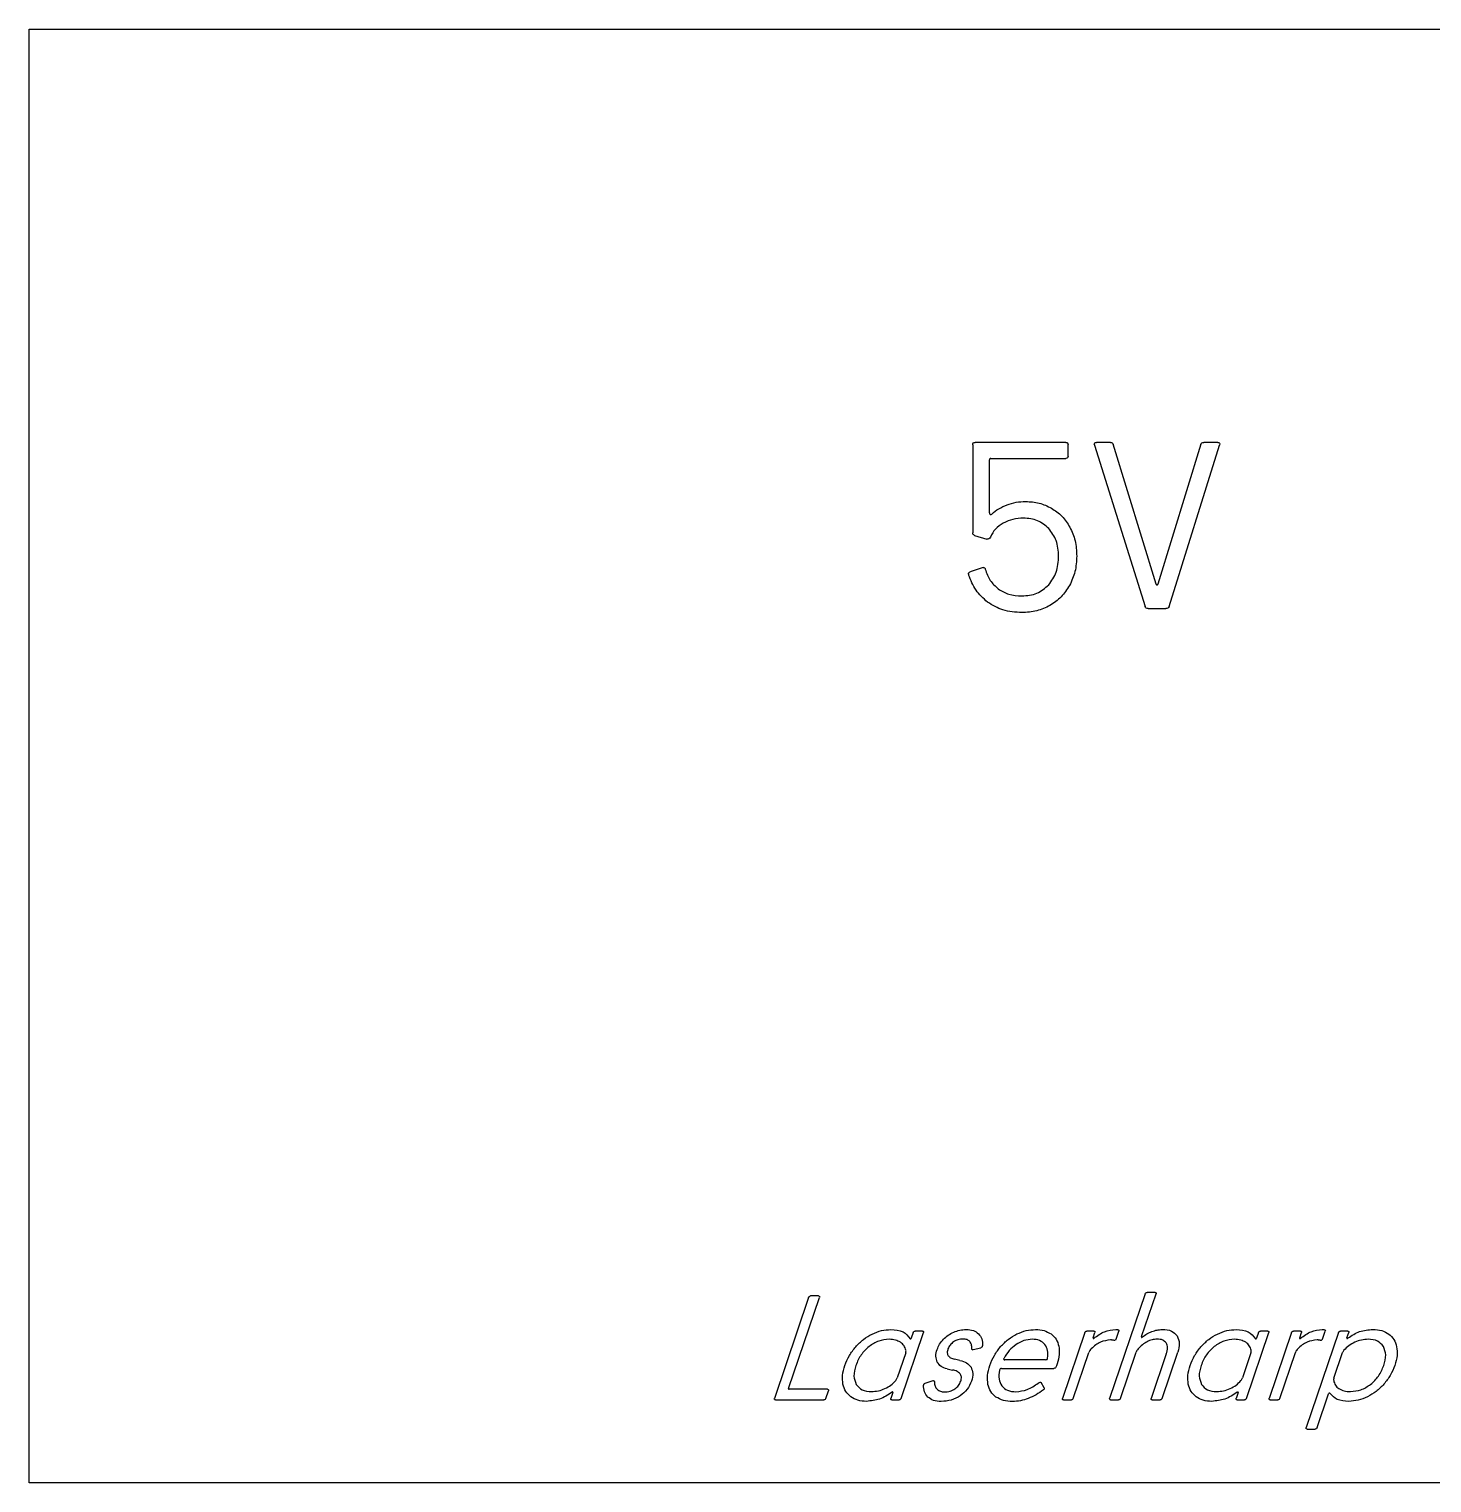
# Model space of a CAD drawing. Header units: millimetres. Extents: x 28 to 158, y -80 to -45.
# Drawn here: x 28.09 to 61.86, y -80 to -45 of the extents above; entities that cross this region are included whole.
import ezdxf

# ---------------------------------------------------------------- set-up
doc = ezdxf.new("R2010")
doc.units = ezdxf.units.MM
doc.layers.get('0').update_dxf_attribs({"linetype": 'CONTINUOUS'})

msp = doc.modelspace()

# ---------------------------------------------------------------- linework, layer by layer
for p, q in [((53.047, -54.95), (50.865, -54.95)), ((54.122, -54.95), (53.785, -54.95)), ((56.705, -54.95), (56.367, -54.95)), ((50.807, -55.007), (50.807, -57.127)), ((53.105, -55.281), (53.105, -55.007)), ((53.733, -54.99), (53.739, -55.013)), ((53.739, -55.013), (54.956, -58.904)), ((55.225, -58.361), (54.19, -54.996)), ((56.299, -54.996), (55.265, -58.361)), ((55.533, -58.904), (56.75, -55.013)), ((51.213, -56.647), (51.213, -55.367)), ((51.242, -55.339), (53.047, -55.339)), ((50.853, -57.19), (51.145, -57.276)), ((51.036, -57.967), (50.745, -58.07)), ((51.059, -57.961), (51.036, -57.967)), ((50.705, -58.116), (50.71, -58.139)), ((55.03, -58.95), (55.459, -58.95)), ((46.858, -75.536), (46.033, -77.964)), ((46.377, -77.729), (47.123, -75.536)), ((47.099, -75.5), (46.906, -75.5)), ((54.959, -75.45), (54.104, -77.964)), ((54.87, -76.479), (55.22, -75.45)), ((55.196, -75.414), (55.007, -75.414)), ((49.083, -77.964), (49.622, -76.379)), ((49.375, -76.379), (49.328, -76.518)), ((49.598, -76.343), (49.423, -76.343)), ((53.508, -76.379), (52.969, -77.964)), ((53.727, -76.343), (53.555, -76.343)), ((53.707, -76.507), (53.75, -76.379)), ((54.258, -76.536), (54.322, -76.346)), ((57.394, -77.964), (57.933, -76.379)), ((57.686, -76.379), (57.639, -76.518)), ((57.909, -76.343), (57.734, -76.343)), ((58.479, -76.379), (57.94, -77.964)), ((58.698, -76.343), (58.527, -76.343)), ((58.678, -76.507), (58.722, -76.379)), ((59.615, -76.379), (58.837, -78.668)), ((59.229, -76.536), (59.293, -76.346)), ((59.834, -76.343), (59.663, -76.343)), ((59.815, -76.504), (59.858, -76.379)), ((49.194, -76.871), (48.99, -77.471)), ((50.803, -76.793), (50.818, -76.789)), ((50.818, -76.789), (51, -76.746)), ((51.04, -76.714), (51.041, -76.7)), ((51.552, -77.014), (51.562, -76.996)), ((53.229, -77.964), (53.606, -76.857)), ((54.365, -77.964), (54.744, -76.85)), ((55.467, -76.896), (55.104, -77.964)), ((55.365, -77.964), (55.743, -76.854)), ((57.504, -76.871), (57.3, -77.471)), ((58.201, -77.964), (58.577, -76.857)), ((59.502, -77.479), (59.71, -76.864)), ((50.189, -77.254), (50.322, -77.282)), ((50.501, -77.05), (50.371, -77.021)), ((51.503, -77.243), (52.764, -77.243)), ((52.563, -77.036), (51.581, -77.036)), ((49.624, -77.632), (49.623, -77.646)), ((49.851, -77.543), (49.659, -77.604)), ((49.867, -77.539), (49.851, -77.543)), ((52.526, -77.711), (52.452, -77.582)), ((46.057, -78), (47.228, -78)), ((47.314, -77.746), (46.389, -77.746)), ((47.276, -77.964), (47.338, -77.782)), ((48.884, -77.825), (48.837, -77.964)), ((48.86, -78), (49.035, -78)), ((52.992, -78), (53.182, -78)), ((54.128, -78), (54.317, -78)), ((55.128, -78), (55.317, -78)), ((57.195, -77.825), (57.147, -77.964)), ((57.171, -78), (57.346, -78)), ((57.964, -78), (58.153, -78)), ((59.097, -78.668), (59.373, -77.857)), ((58.86, -78.704), (59.05, -78.704))]:
    msp.add_line(p, q)
msp.add_lwpolyline([(28.094, -80), (28.094, -45), (158.094, -45), (158.094, -80)], close=True)
for points, knots in [([(50.807, -55.007), (50.81, -54.99), (50.815, -54.957), (50.848, -54.952), (50.865, -54.95)], [0, 0, 0, 0, 0.00451752, 0.009035069, 0.009035069, 0.009035069, 0.009035069]), ([(53.047, -54.95), (53.064, -54.952), (53.097, -54.957), (53.102, -54.99), (53.105, -55.007)], [0, 0, 0, 0, 0.00451752, 0.009035031, 0.009035031, 0.009035031, 0.009035031]), ([(53.733, -54.99), (53.736, -54.978), (53.742, -54.953), (53.77, -54.951), (53.785, -54.95)], [0, 0, 0, 0, 0.003263929, 0.007248641, 0.007248641, 0.007248641, 0.007248641]), ([(54.122, -54.95), (54.137, -54.952), (54.168, -54.955), (54.183, -54.982), (54.19, -54.996)], [0, 0, 0, 0, 0.004435459, 0.008721164, 0.008721164, 0.008721164, 0.008721164]), ([(56.299, -54.996), (56.306, -54.982), (56.321, -54.955), (56.352, -54.952), (56.367, -54.95)], [0, 0, 0, 0, 0.004285741, 0.0087212, 0.0087212, 0.0087212, 0.0087212]), ([(56.705, -54.95), (56.722, -54.953), (56.758, -54.958), (56.753, -54.995), (56.75, -55.013)], [0, 0, 0, 0, 0.004564815, 0.00928777, 0.00928777, 0.00928777, 0.00928777]), ([(53.105, -55.281), (53.102, -55.298), (53.097, -55.331), (53.064, -55.336), (53.047, -55.339)], [0, 0, 0, 0, 0.004517539, 0.00903506, 0.00903506, 0.00903506, 0.00903506]), ([(51.213, -56.647), (51.213, -56.657), (51.213, -56.672), (51.223, -56.683), (51.227, -56.687)], [0, 0, 0, 0, 0.002737673, 0.004411289, 0.004411289, 0.004411289, 0.004411289]), ([(51.227, -56.687), (51.233, -56.688), (51.247, -56.689), (51.258, -56.681), (51.265, -56.676)], [0, 0, 0, 0, 0.001642883, 0.004008679, 0.004008679, 0.004008679, 0.004008679]), ([(51.265, -56.676), (51.319, -56.63), (51.431, -56.538), (51.565, -56.482), (51.633, -56.453)], [0, 0, 0, 0, 0.02117143, 0.04327935, 0.04327935, 0.04327935, 0.04327935]), ([(51.633, -56.453), (51.706, -56.43), (51.852, -56.383), (52.005, -56.376), (52.082, -56.373)], [0, 0, 0, 0, 0.02273464, 0.04575024, 0.04575024, 0.04575024, 0.04575024]), ([(52.082, -56.373), (52.193, -56.379), (52.411, -56.391), (52.608, -56.486), (52.705, -56.533)], [0, 0, 0, 0, 0.03295794, 0.06487141, 0.06487141, 0.06487141, 0.06487141]), ([(52.705, -56.533), (52.793, -56.593), (52.974, -56.714), (53.089, -56.899), (53.147, -56.993)], [0, 0, 0, 0, 0.03176203, 0.06449488, 0.06449488, 0.06449488, 0.06449488]), ([(51.542, -56.893), (51.473, -56.936), (51.339, -57.02), (51.27, -57.161), (51.236, -57.23)], [0, 0, 0, 0, 0.02380073, 0.04632837, 0.04632837, 0.04632837, 0.04632837]), ([(52.03, -56.773), (51.945, -56.778), (51.774, -56.787), (51.619, -56.858), (51.542, -56.893)], [0, 0, 0, 0, 0.02553397, 0.05069847, 0.05069847, 0.05069847, 0.05069847]), ([(52.639, -57.024), (52.553, -56.951), (52.378, -56.801), (52.148, -56.782), (52.03, -56.773)], [0, 0, 0, 0, 0.03299175, 0.0673572, 0.0673572, 0.0673572, 0.0673572]), ([(52.876, -57.687), (52.868, -57.559), (52.853, -57.314), (52.708, -57.118), (52.639, -57.024)], [0, 0, 0, 0, 0.03761303, 0.07175451, 0.07175451, 0.07175451, 0.07175451]), ([(53.147, -56.993), (53.195, -57.099), (53.294, -57.32), (53.305, -57.562), (53.31, -57.687)], [0, 0, 0, 0, 0.0345857, 0.07188007, 0.07188007, 0.07188007, 0.07188007]), ([(50.853, -57.19), (50.84, -57.183), (50.814, -57.17), (50.81, -57.141), (50.807, -57.127)], [0, 0, 0, 0, 0.004201572, 0.008224459, 0.008224459, 0.008224459, 0.008224459]), ([(51.236, -57.23), (51.225, -57.248), (51.204, -57.282), (51.164, -57.278), (51.145, -57.276)], [0, 0, 0, 0, 0.00567128, 0.01110734, 0.01110734, 0.01110734, 0.01110734]), ([(52.636, -58.381), (52.706, -58.283), (52.853, -58.075), (52.868, -57.821), (52.876, -57.687)], [0, 0, 0, 0, 0.03553851, 0.07478556, 0.07478556, 0.07478556, 0.07478556]), ([(53.31, -57.687), (53.304, -57.814), (53.292, -58.06), (53.189, -58.284), (53.139, -58.393)], [0, 0, 0, 0, 0.03760218, 0.07321812, 0.07321812, 0.07321812, 0.07321812]), ([(50.705, -58.116), (50.707, -58.105), (50.711, -58.082), (50.733, -58.074), (50.745, -58.07)], [0, 0, 0, 0, 0.0030271, 0.006482347, 0.006482347, 0.006482347, 0.006482347]), ([(51.059, -57.961), (51.072, -57.963), (51.098, -57.965), (51.106, -57.99), (51.11, -58.001)], [0, 0, 0, 0, 0.003708805, 0.007095467, 0.007095467, 0.007095467, 0.007095467]), ([(51.11, -58.001), (51.143, -58.097), (51.207, -58.283), (51.352, -58.415), (51.422, -58.479)], [0, 0, 0, 0, 0.02990207, 0.05779707, 0.05779707, 0.05779707, 0.05779707]), ([(51.165, -58.796), (51.063, -58.705), (50.86, -58.522), (50.76, -58.267), (50.71, -58.139)], [0, 0, 0, 0, 0.04016271, 0.08089608, 0.08089608, 0.08089608, 0.08089608]), ([(51.99, -58.647), (52.117, -58.638), (52.362, -58.62), (52.547, -58.459), (52.636, -58.381)], [0, 0, 0, 0, 0.03702929, 0.07151363, 0.07151363, 0.07151363, 0.07151363]), ([(53.139, -58.393), (53.077, -58.491), (52.953, -58.685), (52.762, -58.812), (52.667, -58.876)], [0, 0, 0, 0, 0.03432987, 0.06814703, 0.06814703, 0.06814703, 0.06814703]), ([(55.225, -58.361), (55.226, -58.368), (55.229, -58.379), (55.24, -58.383), (55.245, -58.384)], [0, 0, 0, 0, 0.001885794, 0.003227797, 0.003227797, 0.003227797, 0.003227797]), ([(55.245, -58.384), (55.249, -58.383), (55.26, -58.379), (55.263, -58.368), (55.265, -58.361)], [0, 0, 0, 0, 0.001342004, 0.003227797, 0.003227797, 0.003227797, 0.003227797]), ([(51.99, -59.047), (51.835, -59.039), (51.538, -59.023), (51.285, -58.869), (51.165, -58.796)], [0, 0, 0, 0, 0.0459321, 0.08752404, 0.08752404, 0.08752404, 0.08752404]), ([(51.422, -58.479), (51.505, -58.528), (51.68, -58.631), (51.883, -58.642), (51.99, -58.647)], [0, 0, 0, 0, 0.02846211, 0.06010121, 0.06010121, 0.06010121, 0.06010121]), ([(52.667, -58.876), (52.563, -58.926), (52.349, -59.028), (52.112, -59.041), (51.99, -59.047)], [0, 0, 0, 0, 0.0344201, 0.07046154, 0.07046154, 0.07046154, 0.07046154]), ([(55.03, -58.95), (55.013, -58.949), (54.98, -58.946), (54.964, -58.918), (54.956, -58.904)], [0, 0, 0, 0, 0.004850803, 0.009223798, 0.009223798, 0.009223798, 0.009223798]), ([(55.533, -58.904), (55.525, -58.918), (55.509, -58.946), (55.476, -58.949), (55.459, -58.95)], [0, 0, 0, 0, 0.004372959, 0.009223819, 0.009223819, 0.009223819, 0.009223819]), ([(46.858, -75.536), (46.863, -75.525), (46.873, -75.505), (46.895, -75.502), (46.906, -75.5)], [0, 0, 0, 0, 0.00322778, 0.006339968, 0.006339968, 0.006339968, 0.006339968]), ([(47.099, -75.5), (47.109, -75.502), (47.129, -75.505), (47.125, -75.525), (47.123, -75.536)], [0, 0, 0, 0, 0.002538024, 0.005216641, 0.005216641, 0.005216641, 0.005216641]), ([(54.959, -75.45), (54.964, -75.44), (54.973, -75.419), (54.996, -75.416), (55.007, -75.414)], [0, 0, 0, 0, 0.003227731, 0.006339984, 0.006339984, 0.006339984, 0.006339984]), ([(55.196, -75.414), (55.206, -75.416), (55.226, -75.419), (55.222, -75.44), (55.22, -75.45)], [0, 0, 0, 0, 0.00253807, 0.005216687, 0.005216687, 0.005216687, 0.005216687]), ([(47.991, -76.721), (48.05, -76.66), (48.168, -76.539), (48.315, -76.456), (48.388, -76.416)], [0, 0, 0, 0, 0.0255165, 0.05030224, 0.05030224, 0.05030224, 0.05030224]), ([(48.798, -76.543), (48.711, -76.551), (48.534, -76.566), (48.387, -76.666), (48.312, -76.716)], [0, 0, 0, 0, 0.02572294, 0.05232134, 0.05232134, 0.05232134, 0.05232134]), ([(48.388, -76.416), (48.461, -76.384), (48.606, -76.322), (48.762, -76.312), (48.839, -76.307)], [0, 0, 0, 0, 0.02386192, 0.04673599, 0.04673599, 0.04673599, 0.04673599]), ([(49.069, -76.614), (49.029, -76.593), (48.945, -76.549), (48.849, -76.545), (48.798, -76.543)], [0, 0, 0, 0, 0.01319939, 0.02827902, 0.02827902, 0.02827902, 0.02827902]), ([(48.839, -76.307), (48.943, -76.312), (49.132, -76.32), (49.25, -76.464), (49.303, -76.529)], [0, 0, 0, 0, 0.02962203, 0.05360337, 0.05360337, 0.05360337, 0.05360337]), ([(49.201, -76.807), (49.189, -76.769), (49.164, -76.691), (49.101, -76.64), (49.069, -76.614)], [0, 0, 0, 0, 0.01184325, 0.02387537, 0.02387537, 0.02387537, 0.02387537]), ([(49.303, -76.529), (49.305, -76.53), (49.308, -76.534), (49.313, -76.533), (49.316, -76.532)], [0, 0, 0, 0, 0.00071946, 0.001469139, 0.001469139, 0.001469139, 0.001469139]), ([(49.316, -76.532), (49.319, -76.531), (49.324, -76.527), (49.327, -76.521), (49.328, -76.518)], [0, 0, 0, 0, 0.000894482, 0.001908512, 0.001908512, 0.001908512, 0.001908512]), ([(49.375, -76.379), (49.38, -76.368), (49.39, -76.348), (49.412, -76.344), (49.423, -76.343)], [0, 0, 0, 0, 0.003227755, 0.00634, 0.00634, 0.00634, 0.00634]), ([(49.598, -76.343), (49.608, -76.344), (49.628, -76.348), (49.624, -76.368), (49.622, -76.379)], [0, 0, 0, 0, 0.00253807, 0.005216686, 0.005216686, 0.005216686, 0.005216686]), ([(49.951, -76.786), (49.969, -76.742), (50.006, -76.653), (50.069, -76.58), (50.102, -76.543)], [0, 0, 0, 0, 0.01402916, 0.02873713, 0.02873713, 0.02873713, 0.02873713]), ([(50.102, -76.543), (50.139, -76.508), (50.213, -76.437), (50.305, -76.392), (50.352, -76.37)], [0, 0, 0, 0, 0.01516903, 0.03056662, 0.03056662, 0.03056662, 0.03056662]), ([(50.347, -76.604), (50.317, -76.627), (50.257, -76.673), (50.227, -76.742), (50.212, -76.775)], [0, 0, 0, 0, 0.01135843, 0.02212717, 0.02212717, 0.02212717, 0.02212717]), ([(50.572, -76.536), (50.532, -76.538), (50.451, -76.544), (50.382, -76.584), (50.347, -76.604)], [0, 0, 0, 0, 0.01199217, 0.02376371, 0.02376371, 0.02376371, 0.02376371]), ([(50.352, -76.37), (50.4, -76.351), (50.496, -76.315), (50.599, -76.31), (50.65, -76.307)], [0, 0, 0, 0, 0.01540537, 0.03061564, 0.03061564, 0.03061564, 0.03061564]), ([(50.739, -76.596), (50.717, -76.579), (50.669, -76.54), (50.606, -76.537), (50.572, -76.536)], [0, 0, 0, 0, 0.00818358, 0.01818498, 0.01818498, 0.01818498, 0.01818498]), ([(50.65, -76.307), (50.71, -76.31), (50.82, -76.315), (50.908, -76.379), (50.949, -76.409)], [0, 0, 0, 0, 0.01749075, 0.03224715, 0.03224715, 0.03224715, 0.03224715]), ([(50.784, -76.764), (50.785, -76.731), (50.786, -76.671), (50.754, -76.62), (50.739, -76.596)], [0, 0, 0, 0, 0.00958133, 0.0177266, 0.0177266, 0.0177266, 0.0177266]), ([(50.949, -76.409), (50.978, -76.449), (51.042, -76.535), (51.042, -76.642), (51.041, -76.7)], [0, 0, 0, 0, 0.01443602, 0.03126987, 0.03126987, 0.03126987, 0.03126987]), ([(51.48, -76.718), (51.539, -76.656), (51.654, -76.535), (51.8, -76.454), (51.872, -76.414)], [0, 0, 0, 0, 0.02534469, 0.04986908, 0.04986908, 0.04986908, 0.04986908]), ([(52.241, -76.543), (52.173, -76.549), (52.033, -76.561), (51.912, -76.633), (51.85, -76.67)], [0, 0, 0, 0, 0.02021097, 0.04160852, 0.04160852, 0.04160852, 0.04160852]), ([(51.872, -76.414), (51.945, -76.383), (52.089, -76.322), (52.245, -76.312), (52.321, -76.307)], [0, 0, 0, 0, 0.02364702, 0.04645628, 0.04645628, 0.04645628, 0.04645628]), ([(52.544, -76.666), (52.504, -76.63), (52.419, -76.553), (52.303, -76.546), (52.241, -76.543)], [0, 0, 0, 0, 0.01556807, 0.03358104, 0.03358104, 0.03358104, 0.03358104]), ([(52.321, -76.307), (52.391, -76.311), (52.524, -76.317), (52.639, -76.383), (52.694, -76.414)], [0, 0, 0, 0, 0.02073661, 0.03925918, 0.03925918, 0.03925918, 0.03925918]), ([(52.694, -76.414), (52.738, -76.454), (52.829, -76.534), (52.864, -76.65), (52.881, -76.709)], [0, 0, 0, 0, 0.01753052, 0.03555372, 0.03555372, 0.03555372, 0.03555372]), ([(53.508, -76.379), (53.512, -76.368), (53.522, -76.348), (53.544, -76.344), (53.555, -76.343)], [0, 0, 0, 0, 0.003227731, 0.006339861, 0.006339861, 0.006339861, 0.006339861]), ([(54.125, -76.557), (54.042, -76.568), (53.866, -76.59), (53.732, -76.706), (53.661, -76.768)], [0, 0, 0, 0, 0.02468014, 0.05203995, 0.05203995, 0.05203995, 0.05203995]), ([(53.707, -76.507), (53.705, -76.511), (53.703, -76.517), (53.706, -76.523), (53.708, -76.525)], [0, 0, 0, 0, 0.001180712, 0.001883898, 0.001883898, 0.001883898, 0.001883898]), ([(53.708, -76.525), (53.711, -76.525), (53.718, -76.526), (53.724, -76.521), (53.728, -76.518)], [0, 0, 0, 0, 0.000802159, 0.002218964, 0.002218964, 0.002218964, 0.002218964]), ([(53.727, -76.343), (53.737, -76.344), (53.757, -76.348), (53.753, -76.368), (53.75, -76.379)], [0, 0, 0, 0, 0.00253807, 0.005216658, 0.005216658, 0.005216658, 0.005216658]), ([(53.728, -76.518), (53.809, -76.456), (53.964, -76.339), (54.158, -76.317), (54.25, -76.307)], [0, 0, 0, 0, 0.02989287, 0.05719707, 0.05719707, 0.05719707, 0.05719707]), ([(54.172, -76.563), (54.164, -76.561), (54.149, -76.558), (54.133, -76.557), (54.125, -76.557)], [0, 0, 0, 0, 0.002441902, 0.004677277, 0.004677277, 0.004677277, 0.004677277]), ([(54.222, -76.568), (54.213, -76.568), (54.197, -76.567), (54.18, -76.564), (54.172, -76.563)], [0, 0, 0, 0, 0.002502809, 0.005032946, 0.005032946, 0.005032946, 0.005032946]), ([(54.258, -76.536), (54.254, -76.545), (54.247, -76.562), (54.23, -76.566), (54.222, -76.568)], [0, 0, 0, 0, 0.002810764, 0.005104636, 0.005104636, 0.005104636, 0.005104636]), ([(54.25, -76.307), (54.26, -76.307), (54.278, -76.307), (54.295, -76.31), (54.302, -76.311)], [0, 0, 0, 0, 0.003095723, 0.005252466, 0.005252466, 0.005252466, 0.005252466]), ([(54.302, -76.311), (54.311, -76.313), (54.33, -76.317), (54.325, -76.336), (54.322, -76.346)], [0, 0, 0, 0, 0.002287951, 0.004968734, 0.004968734, 0.004968734, 0.004968734]), ([(55.006, -76.6), (54.966, -76.623), (54.885, -76.671), (54.82, -76.739), (54.787, -76.775)], [0, 0, 0, 0, 0.01359979, 0.02811701, 0.02811701, 0.02811701, 0.02811701]), ([(54.87, -76.479), (54.868, -76.483), (54.865, -76.49), (54.869, -76.496), (54.87, -76.498)], [0, 0, 0, 0, 0.00141461, 0.00208603, 0.00208603, 0.00208603, 0.00208603]), ([(54.87, -76.498), (54.873, -76.498), (54.882, -76.496), (54.888, -76.49), (54.893, -76.486)], [0, 0, 0, 0, 0.000906948, 0.002587872, 0.002587872, 0.002587872, 0.002587872]), ([(54.893, -76.486), (54.928, -76.46), (54.998, -76.408), (55.079, -76.373), (55.119, -76.355)], [0, 0, 0, 0, 0.01307805, 0.02620444, 0.02620444, 0.02620444, 0.02620444]), ([(55.242, -76.539), (55.202, -76.542), (55.12, -76.548), (55.044, -76.582), (55.006, -76.6)], [0, 0, 0, 0, 0.01190791, 0.02461305, 0.02461305, 0.02461305, 0.02461305]), ([(55.119, -76.355), (55.16, -76.341), (55.242, -76.313), (55.328, -76.309), (55.371, -76.307)], [0, 0, 0, 0, 0.01299379, 0.02578227, 0.02578227, 0.02578227, 0.02578227]), ([(55.468, -76.63), (55.441, -76.604), (55.38, -76.543), (55.292, -76.541), (55.242, -76.539)], [0, 0, 0, 0, 0.0109606, 0.02519177, 0.02519177, 0.02519177, 0.02519177]), ([(55.371, -76.307), (55.45, -76.31), (55.591, -76.315), (55.687, -76.416), (55.73, -76.461)], [0, 0, 0, 0, 0.02250697, 0.04038537, 0.04038537, 0.04038537, 0.04038537]), ([(55.467, -76.896), (55.484, -76.845), (55.513, -76.755), (55.482, -76.668), (55.468, -76.63)], [0, 0, 0, 0, 0.01569181, 0.02726351, 0.02726351, 0.02726351, 0.02726351]), ([(55.73, -76.461), (55.753, -76.519), (55.803, -76.647), (55.764, -76.78), (55.743, -76.854)], [0, 0, 0, 0, 0.01820971, 0.04031451, 0.04031451, 0.04031451, 0.04031451]), ([(56.302, -76.721), (56.361, -76.66), (56.478, -76.539), (56.626, -76.456), (56.698, -76.416)], [0, 0, 0, 0, 0.0255165, 0.05030224, 0.05030224, 0.05030224, 0.05030224]), ([(57.109, -76.543), (57.022, -76.551), (56.845, -76.566), (56.698, -76.666), (56.623, -76.716)], [0, 0, 0, 0, 0.02572294, 0.05232134, 0.05232134, 0.05232134, 0.05232134]), ([(56.698, -76.416), (56.772, -76.384), (56.916, -76.322), (57.073, -76.312), (57.15, -76.307)], [0, 0, 0, 0, 0.02386192, 0.04673599, 0.04673599, 0.04673599, 0.04673599]), ([(57.379, -76.614), (57.34, -76.593), (57.255, -76.549), (57.16, -76.545), (57.109, -76.543)], [0, 0, 0, 0, 0.01319939, 0.0282789, 0.0282789, 0.0282789, 0.0282789]), ([(57.15, -76.307), (57.254, -76.312), (57.442, -76.32), (57.561, -76.464), (57.614, -76.529)], [0, 0, 0, 0, 0.02962203, 0.05360337, 0.05360337, 0.05360337, 0.05360337]), ([(57.512, -76.807), (57.5, -76.769), (57.475, -76.691), (57.411, -76.64), (57.379, -76.614)], [0, 0, 0, 0, 0.01184325, 0.02387545, 0.02387545, 0.02387545, 0.02387545]), ([(57.614, -76.529), (57.615, -76.53), (57.619, -76.534), (57.624, -76.533), (57.627, -76.532)], [0, 0, 0, 0, 0.00071946, 0.001469139, 0.001469139, 0.001469139, 0.001469139]), ([(57.627, -76.532), (57.629, -76.531), (57.635, -76.527), (57.637, -76.521), (57.639, -76.518)], [0, 0, 0, 0, 0.000894577, 0.001908551, 0.001908551, 0.001908551, 0.001908551]), ([(57.686, -76.379), (57.691, -76.368), (57.701, -76.348), (57.723, -76.344), (57.734, -76.343)], [0, 0, 0, 0, 0.003227755, 0.00634, 0.00634, 0.00634, 0.00634]), ([(57.909, -76.343), (57.919, -76.344), (57.939, -76.348), (57.935, -76.368), (57.933, -76.379)], [0, 0, 0, 0, 0.00253807, 0.005216686, 0.005216686, 0.005216686, 0.005216686]), ([(58.479, -76.379), (58.484, -76.368), (58.494, -76.348), (58.516, -76.344), (58.527, -76.343)], [0, 0, 0, 0, 0.003227731, 0.006339747, 0.006339747, 0.006339747, 0.006339747]), ([(59.097, -76.557), (59.013, -76.568), (58.837, -76.59), (58.703, -76.706), (58.632, -76.768)], [0, 0, 0, 0, 0.02468002, 0.05203994, 0.05203994, 0.05203994, 0.05203994]), ([(58.678, -76.507), (58.677, -76.511), (58.674, -76.517), (58.678, -76.523), (58.679, -76.525)], [0, 0, 0, 0, 0.001180712, 0.001883953, 0.001883953, 0.001883953, 0.001883953]), ([(58.679, -76.525), (58.682, -76.525), (58.69, -76.526), (58.696, -76.521), (58.699, -76.518)], [0, 0, 0, 0, 0.00080204, 0.002218845, 0.002218845, 0.002218845, 0.002218845]), ([(58.698, -76.343), (58.708, -76.344), (58.728, -76.348), (58.724, -76.368), (58.722, -76.379)], [0, 0, 0, 0, 0.00253807, 0.005216657, 0.005216657, 0.005216657, 0.005216657]), ([(58.699, -76.518), (58.781, -76.456), (58.936, -76.339), (59.129, -76.317), (59.221, -76.307)], [0, 0, 0, 0, 0.02989297, 0.05719706, 0.05719706, 0.05719706, 0.05719706]), ([(59.143, -76.563), (59.135, -76.561), (59.12, -76.558), (59.104, -76.557), (59.097, -76.557)], [0, 0, 0, 0, 0.002441784, 0.004677397, 0.004677397, 0.004677397, 0.004677397]), ([(59.193, -76.568), (59.185, -76.568), (59.168, -76.567), (59.152, -76.564), (59.143, -76.563)], [0, 0, 0, 0, 0.002502928, 0.005032948, 0.005032948, 0.005032948, 0.005032948]), ([(59.229, -76.536), (59.225, -76.545), (59.219, -76.562), (59.201, -76.566), (59.193, -76.568)], [0, 0, 0, 0, 0.002810764, 0.005104524, 0.005104524, 0.005104524, 0.005104524]), ([(59.221, -76.307), (59.231, -76.307), (59.249, -76.307), (59.266, -76.31), (59.273, -76.311)], [0, 0, 0, 0, 0.003095723, 0.005252466, 0.005252466, 0.005252466, 0.005252466]), ([(59.273, -76.311), (59.282, -76.313), (59.301, -76.317), (59.296, -76.336), (59.293, -76.346)], [0, 0, 0, 0, 0.002288061, 0.004968849, 0.004968849, 0.004968849, 0.004968849]), ([(59.615, -76.379), (59.62, -76.368), (59.629, -76.348), (59.652, -76.344), (59.663, -76.343)], [0, 0, 0, 0, 0.003227864, 0.006340109, 0.006340109, 0.006340109, 0.006340109]), ([(60.003, -76.613), (59.954, -76.638), (59.856, -76.688), (59.781, -76.768), (59.744, -76.807)], [0, 0, 0, 0, 0.0165281, 0.03261874, 0.03261874, 0.03261874, 0.03261874]), ([(59.815, -76.504), (59.813, -76.509), (59.81, -76.516), (59.815, -76.521), (59.817, -76.523)], [0, 0, 0, 0, 0.0014053, 0.002154019, 0.002154019, 0.002154019, 0.002154019]), ([(59.817, -76.523), (59.821, -76.523), (59.831, -76.521), (59.84, -76.515), (59.845, -76.511)], [0, 0, 0, 0, 0.001124351, 0.003062176, 0.003062176, 0.003062176, 0.003062176]), ([(59.834, -76.343), (59.844, -76.344), (59.864, -76.348), (59.86, -76.368), (59.858, -76.379)], [0, 0, 0, 0, 0.00253807, 0.005216658, 0.005216658, 0.005216658, 0.005216658]), ([(59.845, -76.511), (59.933, -76.451), (60.114, -76.33), (60.331, -76.315), (60.443, -76.307)], [0, 0, 0, 0, 0.03130796, 0.06414869, 0.06414869, 0.06414869, 0.06414869]), ([(60.327, -76.543), (60.271, -76.546), (60.16, -76.552), (60.055, -76.592), (60.003, -76.613)], [0, 0, 0, 0, 0.01657595, 0.03329459, 0.03329459, 0.03329459, 0.03329459]), ([(60.695, -76.716), (60.65, -76.666), (60.554, -76.556), (60.406, -76.547), (60.327, -76.543)], [0, 0, 0, 0, 0.01937843, 0.04220524, 0.04220524, 0.04220524, 0.04220524]), ([(60.443, -76.307), (60.515, -76.31), (60.651, -76.317), (60.768, -76.384), (60.823, -76.416)], [0, 0, 0, 0, 0.02130272, 0.04012345, 0.04012345, 0.04012345, 0.04012345]), ([(60.823, -76.416), (60.869, -76.457), (60.961, -76.54), (60.995, -76.66), (61.012, -76.721)], [0, 0, 0, 0, 0.01786018, 0.03657351, 0.03657351, 0.03657351, 0.03657351]), ([(47.731, -77.171), (47.763, -77.089), (47.827, -76.926), (47.937, -76.79), (47.991, -76.721)], [0, 0, 0, 0, 0.02625702, 0.05223713, 0.05223713, 0.05223713, 0.05223713]), ([(48.312, -76.716), (48.244, -76.779), (48.104, -76.907), (48.032, -77.082), (47.995, -77.171)], [0, 0, 0, 0, 0.02761839, 0.05610892, 0.05610892, 0.05610892, 0.05610892]), ([(49.194, -76.871), (49.197, -76.86), (49.203, -76.839), (49.202, -76.817), (49.201, -76.807)], [0, 0, 0, 0, 0.003485423, 0.006521399, 0.006521399, 0.006521399, 0.006521399]), ([(49.955, -77.091), (49.939, -77.045), (49.906, -76.944), (49.935, -76.841), (49.951, -76.786)], [0, 0, 0, 0, 0.01435444, 0.03117731, 0.03117731, 0.03117731, 0.03117731]), ([(50.212, -76.775), (50.202, -76.807), (50.185, -76.863), (50.207, -76.916), (50.217, -76.939)], [0, 0, 0, 0, 0.00961515, 0.01691488, 0.01691488, 0.01691488, 0.01691488]), ([(50.217, -76.939), (50.236, -76.957), (50.279, -76.999), (50.338, -77.013), (50.371, -77.021)], [0, 0, 0, 0, 0.00769215, 0.01775334, 0.01775334, 0.01775334, 0.01775334]), ([(50.803, -76.793), (50.796, -76.791), (50.783, -76.787), (50.783, -76.773), (50.784, -76.764)], [0, 0, 0, 0, 0.001700249, 0.003870347, 0.003870347, 0.003870347, 0.003870347]), ([(51.04, -76.714), (51.036, -76.721), (51.027, -76.737), (51.01, -76.743), (51, -76.746)], [0, 0, 0, 0, 0.002310612, 0.005235784, 0.005235784, 0.005235784, 0.005235784]), ([(51.22, -77.171), (51.253, -77.089), (51.317, -76.925), (51.426, -76.786), (51.48, -76.718)], [0, 0, 0, 0, 0.0265207, 0.05251319, 0.05251319, 0.05251319, 0.05251319]), ([(51.85, -76.67), (51.791, -76.715), (51.674, -76.805), (51.599, -76.933), (51.562, -76.996)], [0, 0, 0, 0, 0.02203342, 0.04391978, 0.04391978, 0.04391978, 0.04391978]), ([(52.61, -76.993), (52.617, -76.93), (52.63, -76.814), (52.571, -76.713), (52.544, -76.666)], [0, 0, 0, 0, 0.0183483, 0.03412695, 0.03412695, 0.03412695, 0.03412695]), ([(52.563, -77.036), (52.575, -77.034), (52.601, -77.03), (52.607, -77.005), (52.61, -76.993)], [0, 0, 0, 0, 0.00347963, 0.00696982, 0.00696982, 0.00696982, 0.00696982]), ([(52.881, -76.709), (52.888, -76.776), (52.904, -76.919), (52.863, -77.058), (52.841, -77.132)], [0, 0, 0, 0, 0.01997963, 0.0429008, 0.0429008, 0.0429008, 0.0429008]), ([(53.661, -76.768), (53.649, -76.781), (53.625, -76.807), (53.612, -76.84), (53.606, -76.857)], [0, 0, 0, 0, 0.00516284, 0.01058276, 0.01058276, 0.01058276, 0.01058276]), ([(54.787, -76.775), (54.778, -76.787), (54.76, -76.81), (54.749, -76.837), (54.744, -76.85)], [0, 0, 0, 0, 0.004479057, 0.008698093, 0.008698093, 0.008698093, 0.008698093]), ([(56.042, -77.171), (56.074, -77.089), (56.138, -76.926), (56.247, -76.79), (56.302, -76.721)], [0, 0, 0, 0, 0.02625702, 0.05223713, 0.05223713, 0.05223713, 0.05223713]), ([(56.623, -76.716), (56.554, -76.779), (56.415, -76.907), (56.343, -77.082), (56.306, -77.171)], [0, 0, 0, 0, 0.02761839, 0.05610892, 0.05610892, 0.05610892, 0.05610892]), ([(57.504, -76.871), (57.508, -76.86), (57.514, -76.839), (57.513, -76.817), (57.512, -76.807)], [0, 0, 0, 0, 0.003485395, 0.006521371, 0.006521371, 0.006521371, 0.006521371]), ([(58.632, -76.768), (58.621, -76.781), (58.597, -76.807), (58.584, -76.84), (58.577, -76.857)], [0, 0, 0, 0, 0.00516276, 0.01058269, 0.01058269, 0.01058269, 0.01058269]), ([(59.744, -76.807), (59.737, -76.816), (59.723, -76.834), (59.714, -76.855), (59.71, -76.864)], [0, 0, 0, 0, 0.003512155, 0.006662847, 0.006662847, 0.006662847, 0.006662847]), ([(60.702, -77.171), (60.728, -77.086), (60.775, -76.932), (60.719, -76.783), (60.695, -76.716)], [0, 0, 0, 0, 0.02590271, 0.04665564, 0.04665564, 0.04665564, 0.04665564]), ([(61.012, -76.721), (61.02, -76.792), (61.035, -76.945), (60.991, -77.092), (60.967, -77.171)], [0, 0, 0, 0, 0.02108961, 0.04563152, 0.04563152, 0.04563152, 0.04563152]), ([(47.685, -77.621), (47.678, -77.551), (47.662, -77.398), (47.707, -77.251), (47.731, -77.171)], [0, 0, 0, 0, 0.02108961, 0.04563154, 0.04563154, 0.04563154, 0.04563154]), ([(47.995, -77.171), (47.969, -77.257), (47.923, -77.411), (47.978, -77.56), (48.003, -77.627)], [0, 0, 0, 0, 0.02590272, 0.04665557, 0.04665557, 0.04665557, 0.04665557]), ([(50.189, -77.254), (50.137, -77.239), (50.04, -77.212), (49.982, -77.13), (49.955, -77.091)], [0, 0, 0, 0, 0.01549909, 0.02928903, 0.02928903, 0.02928903, 0.02928903]), ([(50.504, -77.371), (50.481, -77.351), (50.428, -77.306), (50.36, -77.291), (50.322, -77.282)], [0, 0, 0, 0, 0.00910886, 0.02056667, 0.02056667, 0.02056667, 0.02056667]), ([(50.501, -77.05), (50.558, -77.065), (50.664, -77.094), (50.735, -77.177), (50.768, -77.216)], [0, 0, 0, 0, 0.01712814, 0.03209552, 0.03209552, 0.03209552, 0.03209552]), ([(50.768, -77.216), (50.787, -77.265), (50.83, -77.374), (50.796, -77.487), (50.777, -77.55)], [0, 0, 0, 0, 0.01529026, 0.03428005, 0.03428005, 0.03428005, 0.03428005]), ([(51.173, -77.627), (51.166, -77.555), (51.151, -77.401), (51.196, -77.252), (51.22, -77.171)], [0, 0, 0, 0, 0.02130959, 0.04618002, 0.04618002, 0.04618002, 0.04618002]), ([(51.455, -77.289), (51.443, -77.361), (51.42, -77.493), (51.481, -77.611), (51.508, -77.664)], [0, 0, 0, 0, 0.02119774, 0.03879918, 0.03879918, 0.03879918, 0.03879918]), ([(51.503, -77.243), (51.49, -77.245), (51.464, -77.25), (51.458, -77.276), (51.455, -77.289)], [0, 0, 0, 0, 0.003537171, 0.007310017, 0.007310017, 0.007310017, 0.007310017]), ([(51.552, -77.014), (51.553, -77.02), (51.553, -77.036), (51.57, -77.036), (51.581, -77.036)], [0, 0, 0, 0, 0.001644537, 0.004198435, 0.004198435, 0.004198435, 0.004198435]), ([(52.809, -77.214), (52.803, -77.223), (52.792, -77.239), (52.773, -77.241), (52.764, -77.243)], [0, 0, 0, 0, 0.002916398, 0.005578222, 0.005578222, 0.005578222, 0.005578222]), ([(52.841, -77.132), (52.835, -77.148), (52.826, -77.176), (52.814, -77.203), (52.809, -77.214)], [0, 0, 0, 0, 0.005027034, 0.008799376, 0.008799376, 0.008799376, 0.008799376]), ([(55.996, -77.621), (55.989, -77.551), (55.973, -77.398), (56.018, -77.251), (56.042, -77.171)], [0, 0, 0, 0, 0.02108961, 0.04563155, 0.04563155, 0.04563155, 0.04563155]), ([(56.306, -77.171), (56.28, -77.257), (56.234, -77.411), (56.289, -77.56), (56.314, -77.627)], [0, 0, 0, 0, 0.02590273, 0.0466556, 0.0466556, 0.0466556, 0.0466556]), ([(60.385, -77.627), (60.454, -77.564), (60.594, -77.436), (60.666, -77.26), (60.702, -77.171)], [0, 0, 0, 0, 0.02761831, 0.05610895, 0.05610895, 0.05610895, 0.05610895]), ([(60.967, -77.171), (60.934, -77.253), (60.87, -77.416), (60.761, -77.553), (60.707, -77.621)], [0, 0, 0, 0, 0.02625712, 0.05223716, 0.05223716, 0.05223716, 0.05223716]), ([(47.874, -77.927), (47.829, -77.886), (47.737, -77.803), (47.703, -77.683), (47.685, -77.621)], [0, 0, 0, 0, 0.01786014, 0.03657344, 0.03657344, 0.03657344, 0.03657344]), ([(48.003, -77.627), (48.047, -77.677), (48.144, -77.787), (48.291, -77.795), (48.371, -77.8)], [0, 0, 0, 0, 0.01937858, 0.04220522, 0.04220522, 0.04220522, 0.04220522]), ([(48.695, -77.729), (48.745, -77.703), (48.842, -77.653), (48.917, -77.574), (48.954, -77.536)], [0, 0, 0, 0, 0.01656495, 0.03244937, 0.03244937, 0.03244937, 0.03244937]), ([(48.954, -77.536), (48.961, -77.526), (48.976, -77.506), (48.985, -77.483), (48.99, -77.471)], [0, 0, 0, 0, 0.003692709, 0.007405662, 0.007405662, 0.007405662, 0.007405662]), ([(49.728, -77.932), (49.696, -77.892), (49.631, -77.809), (49.626, -77.702), (49.623, -77.646)], [0, 0, 0, 0, 0.01485671, 0.03111262, 0.03111262, 0.03111262, 0.03111262]), ([(49.624, -77.632), (49.628, -77.626), (49.636, -77.611), (49.651, -77.606), (49.659, -77.604)], [0, 0, 0, 0, 0.002170148, 0.004651225, 0.004651225, 0.004651225, 0.004651225]), ([(49.867, -77.539), (49.873, -77.541), (49.887, -77.545), (49.888, -77.56), (49.889, -77.568)], [0, 0, 0, 0, 0.00178167, 0.004009942, 0.004009942, 0.004009942, 0.004009942]), ([(49.889, -77.568), (49.889, -77.603), (49.89, -77.67), (49.932, -77.722), (49.952, -77.746)], [0, 0, 0, 0, 0.01025241, 0.01942876, 0.01942876, 0.01942876, 0.01942876]), ([(50.378, -77.738), (50.41, -77.712), (50.472, -77.661), (50.504, -77.587), (50.52, -77.55)], [0, 0, 0, 0, 0.01207944, 0.02384556, 0.02384556, 0.02384556, 0.02384556]), ([(50.52, -77.55), (50.53, -77.515), (50.549, -77.453), (50.518, -77.397), (50.504, -77.371)], [0, 0, 0, 0, 0.01029427, 0.01859366, 0.01859366, 0.01859366, 0.01859366]), ([(50.777, -77.55), (50.747, -77.619), (50.686, -77.758), (50.567, -77.853), (50.506, -77.902)], [0, 0, 0, 0, 0.0221195, 0.04502708, 0.04502708, 0.04502708, 0.04502708]), ([(51.367, -77.932), (51.32, -77.892), (51.225, -77.81), (51.19, -77.689), (51.173, -77.627)], [0, 0, 0, 0, 0.01809371, 0.03692839, 0.03692839, 0.03692839, 0.03692839]), ([(51.508, -77.664), (51.551, -77.705), (51.646, -77.794), (51.777, -77.8), (51.848, -77.804)], [0, 0, 0, 0, 0.01724874, 0.03783503, 0.03783503, 0.03783503, 0.03783503]), ([(51.848, -77.804), (51.94, -77.793), (52.137, -77.77), (52.3, -77.657), (52.387, -77.596)], [0, 0, 0, 0, 0.02734459, 0.05847632, 0.05847632, 0.05847632, 0.05847632]), ([(52.387, -77.596), (52.4, -77.584), (52.421, -77.566), (52.444, -77.578), (52.452, -77.582)], [0, 0, 0, 0, 0.004860647, 0.007315348, 0.007315348, 0.007315348, 0.007315348]), ([(56.185, -77.927), (56.14, -77.886), (56.047, -77.803), (56.013, -77.683), (55.996, -77.621)], [0, 0, 0, 0, 0.01786018, 0.03657351, 0.03657351, 0.03657351, 0.03657351]), ([(56.314, -77.627), (56.358, -77.677), (56.455, -77.787), (56.602, -77.795), (56.682, -77.8)], [0, 0, 0, 0, 0.01937863, 0.04220521, 0.04220521, 0.04220521, 0.04220521]), ([(57.006, -77.729), (57.055, -77.703), (57.152, -77.653), (57.228, -77.574), (57.264, -77.536)], [0, 0, 0, 0, 0.01656505, 0.03244947, 0.03244947, 0.03244947, 0.03244947]), ([(57.264, -77.536), (57.272, -77.526), (57.287, -77.506), (57.296, -77.483), (57.3, -77.471)], [0, 0, 0, 0, 0.003692709, 0.007405614, 0.007405614, 0.007405614, 0.007405614]), ([(59.502, -77.479), (59.499, -77.488), (59.494, -77.507), (59.496, -77.526), (59.496, -77.536)], [0, 0, 0, 0, 0.002922413, 0.005781333, 0.005781333, 0.005781333, 0.005781333]), ([(59.496, -77.536), (59.506, -77.575), (59.526, -77.654), (59.591, -77.705), (59.623, -77.73)], [0, 0, 0, 0, 0.01183992, 0.02381895, 0.02381895, 0.02381895, 0.02381895]), ([(59.899, -77.8), (59.986, -77.792), (60.163, -77.777), (60.31, -77.677), (60.385, -77.627)], [0, 0, 0, 0, 0.02572294, 0.05232133, 0.05232133, 0.05232133, 0.05232133]), ([(60.707, -77.621), (60.647, -77.683), (60.53, -77.804), (60.383, -77.886), (60.31, -77.927)], [0, 0, 0, 0, 0.0255165, 0.05030234, 0.05030234, 0.05030234, 0.05030234]), ([(46.057, -78), (46.047, -77.998), (46.026, -77.995), (46.031, -77.975), (46.033, -77.964)], [0, 0, 0, 0, 0.002536741, 0.005215385, 0.005215385, 0.005215385, 0.005215385]), ([(46.377, -77.729), (46.376, -77.734), (46.374, -77.744), (46.384, -77.746), (46.389, -77.746)], [0, 0, 0, 0, 0.001339352, 0.002607722, 0.002607722, 0.002607722, 0.002607722]), ([(47.276, -77.964), (47.271, -77.975), (47.261, -77.995), (47.239, -77.998), (47.228, -78)], [0, 0, 0, 0, 0.003230119, 0.006343571, 0.006343571, 0.006343571, 0.006343571]), ([(47.314, -77.746), (47.324, -77.748), (47.344, -77.751), (47.34, -77.772), (47.338, -77.782)], [0, 0, 0, 0, 0.00253808, 0.005216638, 0.005216638, 0.005216638, 0.005216638]), ([(48.252, -78.036), (48.18, -78.032), (48.046, -78.026), (47.929, -77.959), (47.874, -77.927)], [0, 0, 0, 0, 0.02103708, 0.03977747, 0.03977747, 0.03977747, 0.03977747]), ([(48.866, -77.814), (48.769, -77.879), (48.581, -78.003), (48.358, -78.025), (48.252, -78.036)], [0, 0, 0, 0, 0.03446461, 0.06620806, 0.06620806, 0.06620806, 0.06620806]), ([(48.371, -77.8), (48.427, -77.797), (48.539, -77.791), (48.643, -77.749), (48.695, -77.729)], [0, 0, 0, 0, 0.01659599, 0.03340056, 0.03340056, 0.03340056, 0.03340056]), ([(48.86, -78), (48.85, -77.998), (48.83, -77.995), (48.834, -77.975), (48.837, -77.964)], [0, 0, 0, 0, 0.002536741, 0.005215385, 0.005215385, 0.005215385, 0.005215385]), ([(48.882, -77.811), (48.879, -77.81), (48.874, -77.809), (48.869, -77.812), (48.866, -77.814)], [0, 0, 0, 0, 0.000689353, 0.001665188, 0.001665188, 0.001665188, 0.001665188]), ([(48.884, -77.825), (48.885, -77.822), (48.887, -77.817), (48.883, -77.812), (48.882, -77.811)], [0, 0, 0, 0, 0.000901477, 0.001543035, 0.001543035, 0.001543035, 0.001543035]), ([(49.083, -77.964), (49.078, -77.975), (49.068, -77.995), (49.046, -77.998), (49.035, -78)], [0, 0, 0, 0, 0.003230152, 0.006343547, 0.006343547, 0.006343547, 0.006343547]), ([(50.047, -78.039), (49.983, -78.037), (49.865, -78.032), (49.771, -77.963), (49.728, -77.932)], [0, 0, 0, 0, 0.0187022, 0.03431421, 0.03431421, 0.03431421, 0.03431421]), ([(49.952, -77.746), (49.977, -77.765), (50.028, -77.804), (50.092, -77.808), (50.124, -77.811)], [0, 0, 0, 0, 0.00915382, 0.01878729, 0.01878729, 0.01878729, 0.01878729]), ([(50.506, -77.902), (50.436, -77.942), (50.294, -78.024), (50.13, -78.034), (50.047, -78.039)], [0, 0, 0, 0, 0.02376134, 0.04851774, 0.04851774, 0.04851774, 0.04851774]), ([(50.124, -77.811), (50.172, -77.808), (50.262, -77.804), (50.34, -77.759), (50.378, -77.738)], [0, 0, 0, 0, 0.01395692, 0.02670923, 0.02670923, 0.02670923, 0.02670923]), ([(51.768, -78.039), (51.692, -78.036), (51.55, -78.031), (51.425, -77.963), (51.367, -77.932)], [0, 0, 0, 0, 0.02250847, 0.04200204, 0.04200204, 0.04200204, 0.04200204]), ([(52.145, -77.966), (52.082, -77.987), (51.96, -78.029), (51.831, -78.036), (51.768, -78.039)], [0, 0, 0, 0, 0.01974372, 0.03853569, 0.03853569, 0.03853569, 0.03853569]), ([(52.51, -77.757), (52.452, -77.8), (52.338, -77.883), (52.208, -77.939), (52.145, -77.966)], [0, 0, 0, 0, 0.02153348, 0.04222624, 0.04222624, 0.04222624, 0.04222624]), ([(52.526, -77.711), (52.529, -77.719), (52.536, -77.737), (52.52, -77.75), (52.51, -77.757)], [0, 0, 0, 0, 0.002285222, 0.005461978, 0.005461978, 0.005461978, 0.005461978]), ([(52.992, -78), (52.982, -77.998), (52.962, -77.995), (52.966, -77.975), (52.969, -77.964)], [0, 0, 0, 0, 0.002536741, 0.005215386, 0.005215386, 0.005215386, 0.005215386]), ([(53.229, -77.964), (53.224, -77.975), (53.215, -77.995), (53.192, -77.998), (53.182, -78)], [0, 0, 0, 0, 0.003230085, 0.006343595, 0.006343595, 0.006343595, 0.006343595]), ([(54.128, -78), (54.118, -77.998), (54.098, -77.995), (54.102, -77.975), (54.104, -77.964)], [0, 0, 0, 0, 0.002536853, 0.005215498, 0.005215498, 0.005215498, 0.005215498]), ([(54.365, -77.964), (54.36, -77.975), (54.351, -77.995), (54.328, -77.998), (54.317, -78)], [0, 0, 0, 0, 0.003230019, 0.006343643, 0.006343643, 0.006343643, 0.006343643]), ([(55.128, -78), (55.118, -77.998), (55.098, -77.995), (55.102, -77.975), (55.104, -77.964)], [0, 0, 0, 0, 0.002536741, 0.005215386, 0.005215386, 0.005215386, 0.005215386]), ([(55.365, -77.964), (55.36, -77.975), (55.351, -77.995), (55.328, -77.998), (55.317, -78)], [0, 0, 0, 0, 0.003230085, 0.006343595, 0.006343595, 0.006343595, 0.006343595]), ([(56.562, -78.036), (56.491, -78.032), (56.356, -78.026), (56.24, -77.959), (56.185, -77.927)], [0, 0, 0, 0, 0.02103708, 0.03977741, 0.03977741, 0.03977741, 0.03977741]), ([(57.177, -77.814), (57.079, -77.879), (56.892, -78.003), (56.669, -78.025), (56.562, -78.036)], [0, 0, 0, 0, 0.03446472, 0.06620804, 0.06620804, 0.06620804, 0.06620804]), ([(56.682, -77.8), (56.737, -77.797), (56.849, -77.791), (56.953, -77.749), (57.006, -77.729)], [0, 0, 0, 0, 0.01659599, 0.03340056, 0.03340056, 0.03340056, 0.03340056]), ([(57.171, -78), (57.161, -77.998), (57.141, -77.995), (57.145, -77.975), (57.147, -77.964)], [0, 0, 0, 0, 0.002536853, 0.005215497, 0.005215497, 0.005215497, 0.005215497]), ([(57.192, -77.811), (57.19, -77.81), (57.184, -77.809), (57.18, -77.812), (57.177, -77.814)], [0, 0, 0, 0, 0.000689353, 0.001665188, 0.001665188, 0.001665188, 0.001665188]), ([(57.195, -77.825), (57.196, -77.822), (57.197, -77.817), (57.194, -77.812), (57.192, -77.811)], [0, 0, 0, 0, 0.000901477, 0.001543035, 0.001543035, 0.001543035, 0.001543035]), ([(57.394, -77.964), (57.389, -77.975), (57.379, -77.995), (57.357, -77.998), (57.346, -78)], [0, 0, 0, 0, 0.003230085, 0.006343709, 0.006343709, 0.006343709, 0.006343709]), ([(57.964, -78), (57.954, -77.998), (57.934, -77.995), (57.938, -77.975), (57.94, -77.964)], [0, 0, 0, 0, 0.002536741, 0.005215386, 0.005215386, 0.005215386, 0.005215386]), ([(58.201, -77.964), (58.196, -77.975), (58.186, -77.995), (58.164, -77.998), (58.153, -78)], [0, 0, 0, 0, 0.003230152, 0.006343547, 0.006343547, 0.006343547, 0.006343547]), ([(59.389, -77.836), (59.386, -77.838), (59.378, -77.843), (59.375, -77.852), (59.373, -77.857)], [0, 0, 0, 0, 0.001158021, 0.002753122, 0.002753122, 0.002753122, 0.002753122]), ([(59.409, -77.846), (59.406, -77.842), (59.401, -77.835), (59.393, -77.836), (59.389, -77.836)], [0, 0, 0, 0, 0.001373819, 0.002373213, 0.002373213, 0.002373213, 0.002373213]), ([(59.855, -78.036), (59.759, -78.032), (59.585, -78.024), (59.463, -77.901), (59.409, -77.846)], [0, 0, 0, 0, 0.02763885, 0.05010047, 0.05010047, 0.05010047, 0.05010047]), ([(59.623, -77.73), (59.664, -77.751), (59.75, -77.794), (59.847, -77.798), (59.899, -77.8)], [0, 0, 0, 0, 0.01339319, 0.02879315, 0.02879315, 0.02879315, 0.02879315]), ([(60.31, -77.927), (60.236, -77.959), (60.091, -78.021), (59.933, -78.031), (59.855, -78.036)], [0, 0, 0, 0, 0.0239456, 0.04708566, 0.04708566, 0.04708566, 0.04708566]), ([(58.86, -78.704), (58.85, -78.702), (58.83, -78.699), (58.834, -78.678), (58.837, -78.668)], [0, 0, 0, 0, 0.002536964, 0.005215609, 0.005215609, 0.005215609, 0.005215609]), ([(59.097, -78.668), (59.093, -78.678), (59.083, -78.699), (59.061, -78.702), (59.05, -78.704)], [0, 0, 0, 0, 0.003230152, 0.006343547, 0.006343547, 0.006343547, 0.006343547])]:
    msp.add_open_spline(points, degree=3, knots=knots)
msp.add_open_spline([(51.242, -55.339), (51.233, -55.34), (51.217, -55.342), (51.214, -55.359), (51.213, -55.367)], degree=3)

doc.saveas('drawing.dxf')
